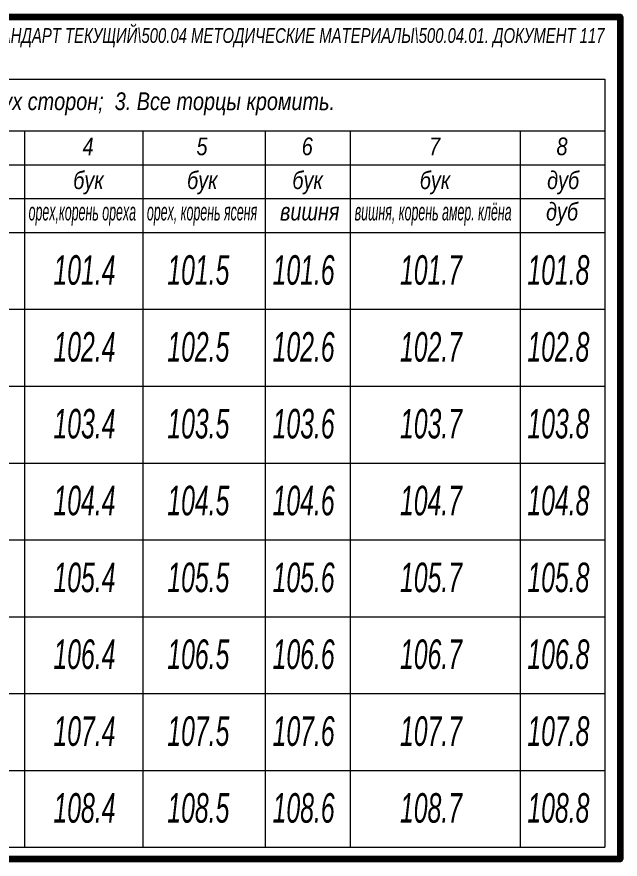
# Model space of a CAD drawing. Header units: millimetres. Extents: x 55 to 2092, y -657 to 768.
# Drawn here: x 1073 to 2092, y -657 to 768 of the extents above; entities that cross this region are included whole.
import ezdxf

# ---------------------------------------------------------------- set-up
doc = ezdxf.new("R2010")
doc.units = ezdxf.units.MM
doc.header["$MEASUREMENT"] = 0
doc.layers.add('Размеры', color=7, linetype='Continuous', lineweight=20)
doc.styles.get("Standard").update_dxf_attribs({"font": 'ARIALI.TTF', "width": 0.8})

msp = doc.modelspace()

# ---------------------------------------------------------------- linework, layer by layer
at = {"layer": 'Размеры'}
for p, q in [((71.96, 662.58), (2066.26, 662.58)), ((2066.26, 662.58), (2066.26, -636.48)), ((71.96, 575.16), (2066.26, 575.16)), ((1085.76, 575.16), (1085.76, -636.48)), ((1285.42, 575.16), (1285.42, -636.48)), ((1492.41, 575.16), (1492.41, -636.48)), ((1635.66, 575.16), (1635.66, -636.48)), ((1923.01, 575.16), (1923.01, -636.48)), ((499.51, 517.95), (2066.26, 517.95)), ((499.51, 460.73), (2066.26, 460.73)), ((71.96, 403.52), (2066.26, 403.52)), ((71.96, 273.52), (2066.26, 273.52)), ((71.96, 143.52), (2066.26, 143.52)), ((71.96, 13.52), (2066.26, 13.52)), ((71.96, -116.48), (2066.26, -116.48)), ((71.96, -246.48), (2066.26, -246.48)), ((71.96, -376.48), (2066.26, -376.48)), ((71.96, -506.48), (2066.26, -506.48)), ((71.96, -636.48), (2066.26, -636.48))]:
    msp.add_line(p, q, dxfattribs=at)
at = {"layer": 'Размеры', "lineweight": 100}
msp.add_lwpolyline([(55.05, 768.25), (2092.18, 768.25), (2092.18, -656.63), (55.05, -656.63)], close=True, dxfattribs=at)

# ---------------------------------------------------------------- texts
at = {"layer": 'Размеры'}
for s, height, width, p in [('док. 117.051       \\\\Server2003\\globarch на sofia-server\\СТАНДАРТЫ -=СОФИЯ=-\\СТАНДАРТ ТЕКУЩИЙ\\500.04 МЕТОДИЧЕСКИЕ МАТЕРИАЛЫ\\500.04.01. ДОКУМЕНТ 117', 25, 0.72, (80.65, 724.17)), ('Общие требования для образцов: 1. L=400 мм;  2. Шпон с двух сторон;  3. Все торцы кромить.', 30, 0.8, (86.12, 610.47)), ('4', 30, 0.8, (1183.69, 534.14)), ('5', 30, 0.8, (1376.12, 534.14)), ('6', 30, 0.8, (1554.07, 534.14)), ('7', 30, 0.8, (1769.37, 534.14)), ('8', 30, 0.8, (1984.67, 534.14)), ('бук', 30, 0.8, (1167.79, 476.92)), ('бук', 30, 0.8, (1360.22, 476.92)), ('бук', 30, 0.8, (1538.18, 476.92)), ('бук', 30, 0.8, (1753.48, 476.92)), ('дуб', 30, 0.8, (1968.78, 476.92)), ('орех,корень ореха', 30, 0.5, (1092.43, 423.83)), ('орех, корень ясеня', 30, 0.5, (1292.36, 423.83)), ('вишня', 30, 0.8, (1517.41, 423.83)), ('вишня, корень амер. клёна', 30, 0.5, (1643.63, 423.83)), ('дуб', 30, 0.8, (1966.95, 423.83)), ('101.4', 50, 0.6, (1134.42, 315.03)), ('101.5', 50, 0.6, (1326.85, 315.03)), ('101.6', 50, 0.6, (1504.81, 315.03)), ('101.7', 50, 0.6, (1720.1, 315.03)), ('101.8', 50, 0.6, (1935.4, 315.03)), ('102.4', 50, 0.6, (1134.42, 185.03)), ('102.5', 50, 0.6, (1326.85, 185.03)), ('102.6', 50, 0.6, (1504.81, 185.03)), ('102.7', 50, 0.6, (1720.1, 185.03)), ('102.8', 50, 0.6, (1935.4, 185.03)), ('103.4', 50, 0.6, (1134.42, 55.03)), ('103.5', 50, 0.6, (1326.85, 55.03)), ('103.6', 50, 0.6, (1504.81, 55.03)), ('103.7', 50, 0.6, (1720.1, 55.03)), ('103.8', 50, 0.6, (1935.4, 55.03)), ('104.4', 50, 0.6, (1134.42, -74.97)), ('104.5', 50, 0.6, (1326.85, -74.97)), ('104.6', 50, 0.6, (1504.81, -74.97)), ('104.7', 50, 0.6, (1720.1, -74.97)), ('104.8', 50, 0.6, (1935.4, -74.97)), ('105.4', 50, 0.6, (1134.42, -204.97)), ('105.5', 50, 0.6, (1326.85, -204.97)), ('105.6', 50, 0.6, (1504.81, -204.97)), ('105.7', 50, 0.6, (1720.1, -204.97)), ('105.8', 50, 0.6, (1935.4, -204.97)), ('106.4', 50, 0.6, (1134.42, -334.97)), ('106.5', 50, 0.6, (1326.85, -334.97)), ('106.6', 50, 0.6, (1504.81, -334.97)), ('106.7', 50, 0.6, (1720.1, -334.97)), ('106.8', 50, 0.6, (1935.4, -334.97)), ('107.4', 50, 0.6, (1134.42, -464.97)), ('107.5', 50, 0.6, (1326.85, -464.97)), ('107.6', 50, 0.6, (1504.81, -464.97)), ('107.7', 50, 0.6, (1720.1, -464.97)), ('107.8', 50, 0.6, (1935.4, -464.97)), ('108.4', 50, 0.6, (1134.42, -594.97)), ('108.5', 50, 0.6, (1326.85, -594.97)), ('108.6', 50, 0.6, (1504.81, -594.97)), ('108.7', 50, 0.6, (1720.1, -594.97)), ('108.8', 50, 0.6, (1935.4, -594.97))]:
    msp.add_text(s, height=height, dxfattribs=dict(at, width=width)).set_placement(p)

doc.saveas('drawing.dxf')
